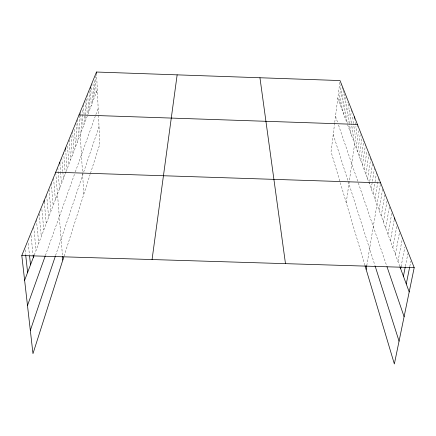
<?xml version="1.0" encoding="UTF-8"?>
<svg xmlns="http://www.w3.org/2000/svg" width="436" height="436" viewBox="0 0 436 436"><rect width="100%" height="100%" fill="white"/><g stroke="black" fill="none" stroke-linecap="round" stroke-linejoin="round"><path stroke-width="0.33" stroke-dasharray="2.18 1.64" d="M334.657 123.083L331.049 151.744L339.938 181.534M334.744 122.407L339.933 81.232M338.952 101.223L341.197 83.538M340.118 104.395L342.32 87.238M341.312 107.627L343.546 90.345M342.527 110.924L344.8 93.511M343.764 114.287L346.168 96.062M345.029 117.715L347.121 101.975M346.315 121.219L348.713 103.376M347.814 123.459L349.89 108.139M348.974 128.435L349.618 123.737M349.71 123.066L351.552 109.643M350.348 132.157L351.52 123.666M351.612 123.012L352.604 115.829M351.748 135.961L353.405 124.107M353.498 123.448L354.234 118.183M353.176 139.842L355.896 120.598M346.238 202.653L357.313 125.078M356.13 147.864L358.577 130.914M357.656 152.006L360.436 132.947M359.215 156.241L362.049 137.029M360.812 160.573L363.7 141.204M362.447 165.004L365.39 145.477M364.115 169.533L366.823 151.793M365.82 174.177L368.894 154.3M367.57 178.924L370.813 158.214M369.363 183.785L369.673 181.828M369.777 181.174L372.567 163.555M371.2 188.766L374.47 168.361M373.08 193.867L374.911 182.586M375.02 181.921L376.421 173.294M375.004 199.099L378.421 178.346M366.763 265.671L380.475 183.512M379.064 210.13L382.645 188.99M381.211 215.945L384.988 193.955M383.408 221.924L387.163 200.386M385.669 228.061L389.517 206.326M387.996 234.372L392.051 211.776M390.384 240.857L394.308 219.363M392.841 247.528L396.983 225.178M395.37 254.39L399.747 231.173M397.97 261.458L402.466 238.029M401.038 266.767L404.881 247.059M405.387 266.287L407.889 253.698M409.813 266.385L410.865 261.18M64.048 256.205L90.105 174.509M90.47 173.37L99.833 144.022L98.509 115.589M55.579 255.512L83.478 172.71M83.679 172.111L99.021 126.593M45.388 255.534L74.709 173.653M75.319 171.958L95.271 116.238M95.866 114.586L98.165 108.155M34.253 255.038L65.918 172.051M66.147 171.452L87.331 115.932M88.001 114.183L97.31 89.783M337.807 98.111L346.974 123.001M347.634 124.789L368.469 181.354M368.693 181.965L399.758 266.309M335.518 116.276L337.758 122.827M338.527 125.067L357.733 181.207M358.321 182.929L386.77 266.064M333.218 134.506L347.955 180.766M348.151 181.376L374.906 265.361M340.282 182.689L364.785 264.832M25.125 249.893L25.637 254.537M28.198 243.217L29.506 255.365M31.032 235.364L33.065 254.755M33.719 227.08L36.079 250.259M36.39 219.679L38.733 243.299M39.12 213.809L41.311 236.535M41.889 209.438L43.818 229.968M44.276 201.966L46.254 223.586M46.652 195.29L48.625 217.373M49.023 189.447L50.93 211.335M51.274 183.115L53.17 205.46M53.574 178.264L55.356 199.737M55.759 172.885L62.462 255.66M57.825 167.8L59.492 188.892M59.896 163.538L60.517 171.62M60.571 172.296L61.454 183.752M61.803 158.028L62.811 171.386M62.866 172.056L63.367 178.733M63.672 152.649L65.237 173.839M65.64 149.406L67.057 169.064M67.558 146.256L68.839 164.399M69.199 139.852L70.578 159.843M70.937 135.569L72.278 155.39M72.638 131.405L73.935 151.041M74.431 129.329L75.559 146.79M75.924 123.317L77.145 142.632M79.063 115.611L83.826 194.189M77.51 119.41L78.698 138.566M80.584 111.872L80.704 113.889M80.742 114.559L81.701 130.696M83.521 104.635L84.573 123.159M82.186 110.215L82.415 114.216M82.453 114.886L83.151 126.887M84.944 101.157L85.968 119.508M86.41 99.07L87.26 114.581M89.037 91.075L89.98 109M87.701 94.367L88.671 112.428M91.598 84.039L92.519 102.34M90.448 89.827L91.26 105.637M92.988 83.636L93.751 99.108M95.331 75.602L96.149 92.83M94.22 80.584L94.961 95.936M96.547 73.346L98.454 114.357"/><path stroke-width="0.65" d="M152.066 259.545L177.147 74.856M354.234 118.183L354.413 116.87M366.142 269.388L366.763 265.671M394.308 219.363L394.542 218.06M400.651 268.734L401.038 266.767M403.414 276.233L405.257 266.952M406.259 283.956L409.682 267.039M63.841 256.848L32.973 353.634L21.8 255.529L96.487 72.027L340.02 80.556L414.2 267.622L394.357 363.973L364.981 265.48M30.329 330.433L55.367 256.139M27.49 305.516L45.17 256.15M24.618 280.288L34.024 255.632M21.8 255.529L414.2 267.622M55.704 172.22L380.584 182.853M79.025 114.935L357.406 124.413M399.981 266.914L409.197 291.924M386.983 266.69L404.096 316.7M375.107 265.993L399.054 341.175M259.949 77.755L285.482 263.655M25.708 255.196L27.615 272.429M29.577 256.041L30.525 264.815M33.131 255.42L33.343 257.425M44.15 200.615L44.276 201.966M62.512 256.292L62.817 260.063M59.787 162.192L59.896 163.538M65.542 148.055L65.64 149.406M90.312 87.189L90.383 88.508M96.487 72.027L96.547 73.346"/></g></svg>
